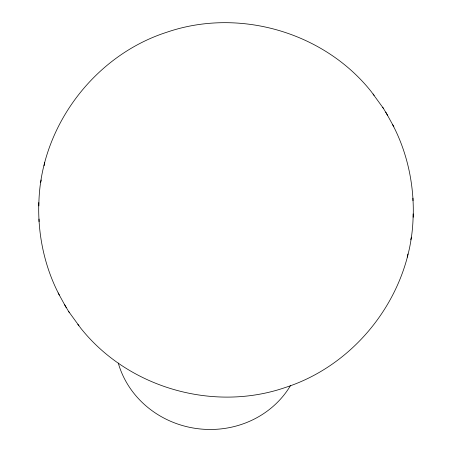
<?xml version="1.0" encoding="UTF-8"?>
<svg xmlns="http://www.w3.org/2000/svg" width="452" height="452" viewBox="0 0 452 452"><rect width="100%" height="100%" fill="white"/><g stroke="black" fill="none" stroke-linecap="round" stroke-linejoin="round"><path stroke-width="0.68" d="M38.844 205.892C39.245 128.6 93.276 55.856 166.732 32.267C238.696 7.464 323.909 31.99 371.284 91.66L383.364 108.288L387.471 115.209M413.156 213.892C412.755 291.184 358.724 363.928 285.268 387.517C213.304 412.32 128.091 387.793 80.716 328.129L68.636 311.501L64.529 304.575M44.081 165.794L44.731 162.647M40.657 182.642L41.205 179.969M407.269 257.143L407.919 253.99M410.795 239.814L411.343 237.147M382.612 107.226L383.364 108.288M373.154 93.999L374.143 95.4M77.857 324.389L78.846 325.785M68.636 311.501L69.388 312.564M392.681 124.735C407.523 153.036 414.275 185.371 413.19 217.259M38.81 202.53C37.725 234.413 44.477 266.748 59.319 295.054M385.765 112.13L393.828 126.803M58.172 292.981L66.235 307.659M412.958 198.168L412.981 200.722M39.019 219.062L39.041 221.616M290.534 385.539A93.671 87.564 7.5 0 1 197.315 428.637A93.671 87.564 7.5 0 1 118.266 363.058"/></g></svg>
